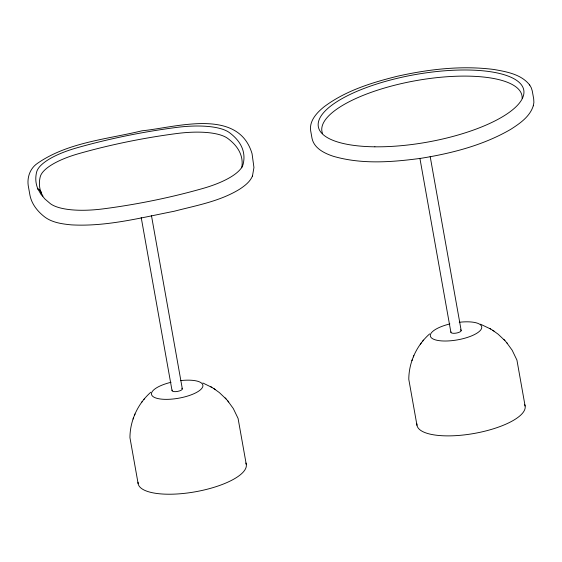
<?xml version="1.0" encoding="UTF-8"?>
<svg xmlns="http://www.w3.org/2000/svg" width="562" height="562" viewBox="0 0 562 562"><rect width="100%" height="100%" fill="white"/><g stroke="black" fill="none" stroke-linecap="round" stroke-linejoin="round"><path stroke-width="0.84" d="M529.741 85.115C521.424 74.261 506.608 71.746 493.984 69.491C461.838 65.368 429.15 69.161 397.678 76.179C371.925 82.558 345.658 90.63 324.169 106.738C317.038 112.47 309.163 120.718 310.66 130.7L312.022 138.357C314.095 148.34 324.492 153.356 333.252 156.264C361.731 164.561 392.079 162.207 421.086 158.287C452.101 153.25 483.306 145.27 510.668 129.379C519.85 123.492 530.121 116.51 533.373 105.487M533.317 105.818L533.886 102.467L533.696 98.87L532.249 90.882L531.273 87.77L529.573 84.82M252.45 176.131L253.94 167.49L252.057 153.686C238.26 107.026 175 127.722 142.123 130.77C107.068 139.313 68.157 142.186 37.64 163.226C29.681 168.481 26.533 178.421 28.585 187.567L29.948 195.225C31.739 204.406 38.005 211.944 45.318 217.424C52.87 222.721 62.354 223.992 71.311 224.863C106.078 226.844 140.359 217.873 174.206 211.249C196.433 205.432 219.96 201.372 239.805 189.085C244.913 185.692 250.195 181.688 252.549 175.815M150.785 392.255C137.908 403.579 129.984 420.509 129.948 437.679L138.133 483.636M429.635 333.912C416.751 345.237 408.834 362.167 408.792 379.343L416.976 425.293M133.061 419.027L133.58 417.664M134.494 415.269L134.999 413.969M411.904 360.685L412.431 359.322M413.344 356.933L413.843 355.627M141.469 402.54L142.355 401.416M143.851 399.491L144.666 398.451M420.313 344.197L421.198 343.073M422.694 341.148L423.516 340.108M480.447 324.183L490.696 329.037M202.84 382.982L211.846 387.38M37.886 188.923L39.136 189.752A7.84 7.355 -29.4 0 1 41.469 193.447L42.972 196.131M37.921 188.987L40.843 194.157L44.981 199.053L50.32 203.641A63.148 20.766 -10.1 0 0 103.619 208.811A232.52 76.467 -10.1 0 0 202.924 188.446A63.148 20.766 -10.1 0 0 243.184 164.013A232.52 76.467 -10.1 0 0 229.444 132.646A63.148 20.766 -10.1 0 0 176.18 127.469A232.513 76.467 -10.1 0 0 76.839 147.841A63.141 20.766 -10.1 0 0 36.628 172.063A232.485 76.46 -10.1 0 0 37.921 188.987L39.178 189.823A7.84 7.376 -23.4 0 1 41.518 193.546A229.746 75.554 -10.1 0 1 40.232 176.819A60.387 19.86 -10.1 0 1 78.694 153.658A229.788 75.568 -10.1 0 1 176.868 133.524A60.394 19.86 -10.1 0 1 227.807 138.477A229.795 75.568 -10.1 0 1 241.737 167.813M492.762 330.323L498.171 334.228L504.922 340.614M213.911 388.665L219.328 392.571L226.072 398.957M489.565 328.341L493.984 331.074M210.722 386.684L215.134 389.417M506.608 342.546L512.165 350.224L516.928 360.08L525.112 406.031M227.758 400.889L233.314 408.567L238.077 418.423L246.268 464.374M504.002 339.567L507.563 343.642M225.151 397.91L228.72 401.985M430.176 156.496L461.17 330.484M419.905 158.322L450.9 332.318M151.48 215.696L182.32 388.827M141.21 217.529L172.049 390.66M322.44 133.229A101.596 33.411 -10.1 0 1 417.074 80.443A101.596 33.411 -10.1 0 1 522.126 98.329M459.238 322.279A26.084 8.578 -10.1 0 1 478.283 332.261A26.084 8.578 -10.1 0 1 435.452 339.891A26.084 8.578 -10.1 0 1 449.881 323.944M524.697 404.668A54.921 18.061 -10.1 0 1 474.216 433.442A54.921 18.061 -10.1 0 1 416.899 423.867M460.475 329.817A5.22 1.714 -10.1 0 1 456.934 332.971A5.22 1.714 -10.1 0 1 450.97 331.896M180.395 380.622A26.084 8.578 -10.1 0 1 199.44 390.604A26.084 8.578 -10.1 0 1 156.608 398.233A26.084 8.578 -10.1 0 1 171.031 382.286M245.854 463.011A54.921 18.061 -10.1 0 1 195.365 491.785A54.921 18.061 -10.1 0 1 138.048 482.21M181.814 388.251A5.22 1.714 -10.1 0 1 177.69 391.398A5.22 1.714 -10.1 0 1 172.211 390.091M374.889 146.808A104.342 34.317 -10.1 0 0 523.77 90.103A104.342 34.317 -10.1 0 0 364.464 88.297A104.342 34.317 -10.1 0 0 374.889 146.808"/></g></svg>
